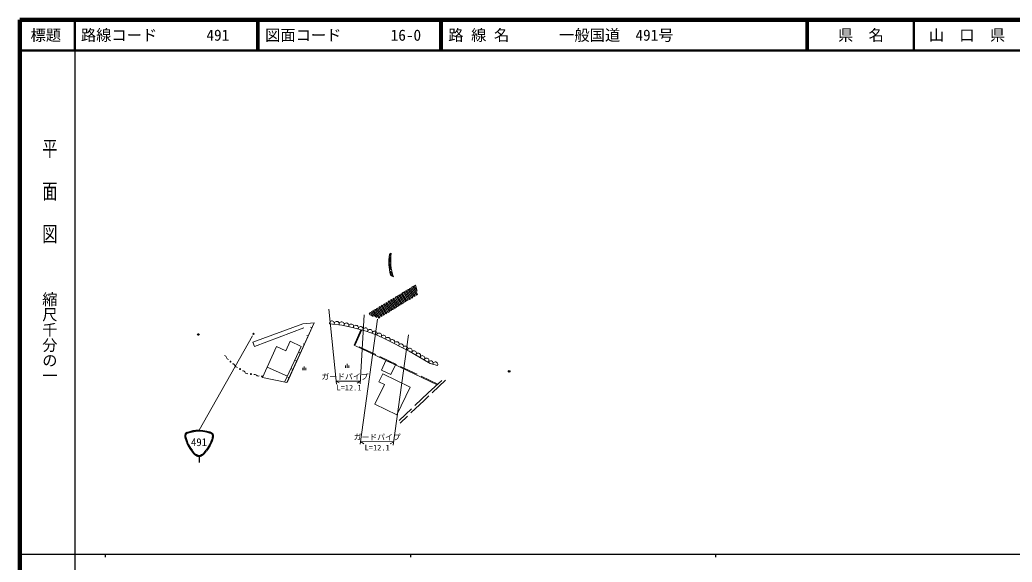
# Model space of a CAD drawing. Units: millimetres on the paper, with parts at other scales. Extents: x 40 to 680, y 20 to 380.
# Drawn here: x 40 to 365.2, y 202.4 to 380 of the extents above; entities that cross this region are included whole.
import ezdxf
from ezdxf.enums import TextEntityAlignment as Align

# ---------------------------------------------------------------- set-up
doc = ezdxf.new("R2010")
doc.units = ezdxf.units.MM
doc.header["$PDMODE"] = 32
doc.header["$PDSIZE"] = 0.5
doc.linetypes.add('DASHED', pattern=[7.5, 6, -1.5])
for name, color, linetype, lineweight in [('M-BGD', 7, 'Continuous', 13), ('M-STR-HTXT', 7, 'Continuous', 13), ('M-STR-STRC', 7, 'Continuous', 25), ('M-TTL', 2, 'Continuous', 140), ('M-TTL-BAND', 7, 'Continuous', 25), ('M-TTL-LINE', 7, 'Continuous', 50)]:
    doc.layers.add(name, color=color, linetype=linetype, lineweight=lineweight)
doc.layers.add('M-OTRS', color=6, linetype='Continuous')
doc.layers.add('M-TTL-TXT', color=7, linetype='Continuous')
doc.styles.add('@ＭＳ ゴシック', font='')
doc.styles.add('ＭＳ ゴシック', font='')
doc.styles.get('@ＭＳ ゴシック').set_extended_font_data('@MS Gothic')
doc.styles.get('ＭＳ ゴシック').set_extended_font_data('MS Gothic')

msp = doc.modelspace()

# ---------------------------------------------------------------- linework, layer by layer
at = {"layer": 'M-BGD'}
for p, q in [((161.722, 303.607), (161.108, 303.273)), ((161.199, 302.758), (161.368, 302.75)), ((161.527, 303.323), (161.254, 303.175)), ((161.368, 302.75), (161.448, 302.661)), ((161.085, 300.897), (161.38, 300.572)), ((161.098, 300.211), (161.419, 299.858)), ((161.152, 302.316), (161.4, 302.043)), ((161.252, 298.548), (161.649, 298.111)), ((161.396, 297.718), (161.841, 297.228)), ((169.164, 292.887), (169.55, 293.121)), ((169.164, 292.887), (170.239, 291.119)), ((169.55, 293.121), (169.72, 292.841)), ((170.239, 291.119), (169.72, 292.841)), ((163.763, 289.602), (164.149, 289.836)), ((163.763, 289.602), (165.328, 287.03)), ((164.149, 289.836), (165.713, 287.265)), ((164.535, 290.071), (164.921, 290.306)), ((164.535, 290.071), (166.099, 287.499)), ((164.921, 290.306), (166.485, 287.734)), ((165.306, 290.54), (165.692, 290.775)), ((165.306, 290.54), (166.871, 287.969)), ((165.692, 290.775), (167.256, 288.203)), ((166.078, 291.01), (166.464, 291.244)), ((166.078, 291.01), (167.642, 288.438)), ((166.464, 291.244), (168.028, 288.673)), ((166.849, 291.479), (167.235, 291.713)), ((166.849, 291.479), (168.414, 288.907)), ((167.235, 291.713), (168.799, 289.142)), ((167.621, 291.948), (168.007, 292.183)), ((167.621, 291.948), (169.185, 289.377)), ((168.007, 292.183), (169.571, 289.611)), ((168.392, 292.417), (168.778, 292.652)), ((168.392, 292.417), (169.957, 289.846)), ((168.778, 292.652), (170.342, 290.08)), ((169.185, 289.377), (169.571, 289.611)), ((169.957, 289.846), (170.342, 290.08)), ((158.363, 286.317), (158.749, 286.551)), ((158.363, 286.317), (159.927, 283.745)), ((158.749, 286.551), (160.313, 283.98)), ((159.135, 286.786), (159.52, 287.021)), ((159.135, 286.786), (160.699, 284.214)), ((159.52, 287.021), (161.085, 284.449)), ((159.906, 287.255), (160.292, 287.49)), ((159.906, 287.255), (161.47, 284.684)), ((160.292, 287.49), (161.856, 284.918)), ((160.677, 287.725), (161.063, 287.959)), ((160.677, 287.725), (162.242, 285.153)), ((161.063, 287.959), (162.628, 285.388)), ((161.449, 288.194), (161.835, 288.429)), ((161.449, 288.194), (163.013, 285.622)), ((161.835, 288.429), (163.399, 285.857)), ((162.22, 288.663), (162.606, 288.898)), ((162.22, 288.663), (163.785, 286.092)), ((162.606, 288.898), (164.17, 286.326)), ((162.992, 289.132), (163.378, 289.367)), ((162.992, 289.132), (164.556, 286.561)), ((163.378, 289.367), (164.942, 286.795)), ((163.785, 286.092), (164.17, 286.326)), ((164.556, 286.561), (164.942, 286.795)), ((165.328, 287.03), (165.713, 287.265)), ((166.099, 287.499), (166.485, 287.734)), ((166.871, 287.969), (167.256, 288.203)), ((167.642, 288.438), (168.028, 288.673)), ((168.414, 288.907), (168.799, 289.142)), ((154.506, 283.97), (154.891, 284.205)), ((154.506, 283.97), (154.891, 284.205)), ((154.506, 283.97), (154.853, 283.399)), ((154.853, 283.399), (155.743, 282.805)), ((154.891, 284.205), (155.743, 282.805)), ((155.277, 284.44), (155.663, 284.674)), ((155.277, 284.44), (156.059, 283.154)), ((155.663, 284.674), (156.949, 282.559)), ((156.049, 284.909), (156.434, 285.144)), ((156.049, 284.909), (157.613, 282.337)), ((156.059, 283.154), (156.949, 282.559)), ((156.434, 285.144), (157.999, 282.572)), ((156.82, 285.378), (157.206, 285.613)), ((156.82, 285.378), (158.384, 282.807)), ((157.206, 285.613), (158.77, 283.041)), ((157.592, 285.847), (157.977, 286.082)), ((157.592, 285.847), (159.156, 283.276)), ((157.977, 286.082), (159.542, 283.51)), ((158.384, 282.807), (158.77, 283.041)), ((159.156, 283.276), (159.542, 283.51)), ((159.927, 283.745), (160.313, 283.98)), ((160.699, 284.214), (161.085, 284.449)), ((161.47, 284.684), (161.856, 284.918)), ((162.242, 285.153), (162.628, 285.388)), ((163.013, 285.622), (163.399, 285.857)), ((132.774, 280.423), (116.369, 274.5)), ((136.491, 280.83), (127.548, 261.201)), ((136.491, 280.83), (132.774, 280.423)), ((141.442, 280.503), (145.478, 280.067)), ((145.478, 280.067), (149.064, 279.283)), ((157.613, 282.337), (157.999, 282.572)), ((116.891, 273.048), (133.036, 279.116)), ((149.064, 279.283), (153.521, 278.035)), ((149.514, 273.451), (151.789, 278.52)), ((149.92, 273.596), (152.092, 278.435)), ((153.521, 278.035), (157.121, 276.743)), ((157.121, 276.743), (159.793, 275.407)), ((116.369, 274.5), (116.891, 273.048)), ((127.113, 271.626), (128.539, 274.741)), ((132.16, 273.081), (128.539, 274.741)), ((159.793, 275.407), (167.633, 271.531)), ((119.522, 262.877), (124.16, 272.992)), ((127.117, 271.635), (124.16, 272.992)), ((126.782, 261.348), (132.16, 273.081)), ((167.633, 271.531), (173.904, 267.799)), ((146.756, 266.833), (146.756, 266.083)), ((147.256, 266.083), (147.256, 267.333)), ((147.756, 266.833), (147.756, 266.083)), ((159.967, 268.481), (158.464, 265.32)), ((163.128, 266.978), (159.967, 268.481)), ((159.967, 268.481), (163.128, 266.978)), ((163.128, 266.978), (161.625, 263.817)), ((173.904, 267.799), (174.5, 267.422)), ((174.5, 267.422), (176.844, 266.783)), ((127.658, 263.259), (121.08, 266.275)), ((132.703, 266.02), (132.703, 265.27)), ((133.203, 265.27), (133.203, 266.52)), ((133.703, 266.02), (133.703, 265.27)), ((161.625, 263.817), (158.464, 265.32)), ((127.542, 261.188), (119.522, 262.877))]:
    msp.add_line(p, q, dxfattribs=at)
at = {"layer": 'M-BGD', "linetype": 'DASHED'}
for p, q in [((179.479, 261.952), (172.482, 255.39)), ((173.788, 257.829), (178.724, 262.301)), ((173.788, 257.829), (164.293, 248.828)), ((172.482, 255.39), (164.584, 247.928))]:
    msp.add_line(p, q, dxfattribs=at)
at = {"layer": 'M-BGD'}
for centre, radius, start, end in [((176.886, 300.756), 15.978, 170.93528, 195.7411), ((177.063, 300.855), 15.978, 171.6529, 173.16143), ((177.5, 301.09), 16.129, 172.03988, 174.40822), ((177.5, 301.09), 15.978, 170.93528, 199.36509), ((177.063, 300.855), 15.978, 174.75358, 179.85001), ((177.063, 300.855), 15.978, 182.31076, 188.30284), ((177.5, 301.09), 16.129, 176.6116, 181.83945), ((177.5, 301.09), 16.129, 184.38193, 190.64378), ((177.063, 300.855), 15.978, 191.32356, 195.91665), ((46.937, 128.145), 203.576, 55.43777, 55.75118), ((46.937, 128.145), 203.727, 55.56453, 55.71531), ((177.5, 301.09), 16.129, 193.85414, 197.75695), ((142.255, 280.597), 0.819, 341.08682, 186.59486), ((143.844, 280.426), 0.819, 341.08682, 186.59486), ((145.44, 280.246), 0.826, 336.03731, 185.97216), ((147.014, 279.917), 0.819, 334.91381, 180.42185), ((148.576, 279.572), 0.82, 334.03602, 180.22349), ((150.132, 279.172), 0.819, 331.59681, 177.10485), ((151.67, 278.741), 0.819, 331.59681, 177.10485), ((153.211, 278.305), 0.821, 329.74398, 176.78492), ((154.733, 277.792), 0.819, 327.50439, 173.01243), ((156.237, 277.252), 0.819, 327.50439, 173.01243), ((157.729, 276.636), 0.82, 320.98919, 167.63098), ((159.162, 275.924), 0.819, 320.68157, 166.18956), ((160.593, 275.213), 0.819, 320.93614, 166.44418), ((162.025, 274.505), 0.819, 320.93614, 166.44418), ((163.457, 273.797), 0.819, 320.93614, 166.44418), ((164.89, 273.089), 0.819, 320.93614, 166.44418), ((166.322, 272.38), 0.819, 320.93614, 166.44418), ((106.923, 269.27), 0.797, 9.71751, 81.18477), ((167.757, 271.661), 0.824, 316.95837, 165.7246), ((169.138, 270.845), 0.819, 316.49725, 162.00529), ((170.511, 270.028), 0.819, 316.49725, 162.00529), ((171.885, 269.211), 0.819, 316.49725, 162.00529), ((108.493, 269.539), 0.797, 189.71751, 261.18477), ((109.034, 268.099), 0.15, 0, 180), ((109.034, 268.099), 0.15, 180, 0), ((109.392, 266.237), 1.218, 25.1415, 73.40721), ((111.332, 267.106), 0.908, 202.76146, 269.55843), ((173.258, 268.394), 0.819, 316.49725, 162.00529), ((174.631, 267.577), 0.819, 123.5581, 162.00529), ((174.625, 267.557), 0.819, 70.38501, 121.92615), ((174.579, 267.588), 0.819, 332.00895, 66.61064), ((176.121, 267.168), 0.819, 332.00895, 177.51699), ((112.156, 265.641), 0.15, 0, 180), ((112.156, 265.641), 0.15, 180, 0), ((112.979, 264.176), 0.908, 22.76146, 89.55843), ((114.411, 264.765), 0.64, 201.79953, 302.70909), ((115.734, 264.015), 0.15, 0, 180), ((115.734, 264.015), 0.15, 180, 0), ((116.971, 263.084), 0.797, 42.02677, 113.49403), ((118.155, 264.151), 0.797, 222.02677, 293.49403), ((119.382, 263.223), 0.15, 0, 180), ((119.382, 263.223), 0.15, 180, 0)]:
    msp.add_arc(centre, radius, start, end, dxfattribs=at)
at = {"layer": 'M-OTRS'}
for p in [(98.508, 276.948), (200.353, 264.875)]:
    msp.add_point(p, dxfattribs=at)
at = {"layer": 'M-STR-HTXT'}
for p, q in [((141.208, 285.218), (143.764, 260.667)), ((152.794, 283.388), (151.56, 260.856)), ((127.542, 261.188), (136.491, 280.83)), ((157.15, 281.987), (151.531, 240.995)), ((116.199, 276.569), (98.719, 245.645)), ((134.504, 276.469), (134.049, 276.676)), ((135.748, 279.199), (135.293, 279.406)), ((167.342, 276.819), (162.361, 240.705)), ((133.26, 273.739), (132.805, 273.946)), ((176.742, 260.504), (149.514, 273.451)), ((132.016, 271.009), (131.561, 271.216)), ((130.773, 268.279), (130.318, 268.486)), ((129.529, 265.549), (129.074, 265.756)), ((158.935, 264.05), (157.689, 261.432)), ((158.935, 264.05), (167.935, 259.69)), ((128.285, 262.819), (127.83, 263.026)), ((143.64, 261.695), (151.585, 261.673)), ((143.64, 261.695), (144.606, 261.088)), ((151.585, 261.673), (150.587, 261.03)), ((159.448, 260.573), (156.337, 254.197)), ((157.689, 261.432), (159.448, 260.573)), ((167.935, 259.69), (163.575, 250.691)), ((163.575, 250.691), (156.337, 254.197)), ((151.648, 241.888), (162.526, 241.857)), ((151.648, 241.888), (152.779, 241.111)), ((162.526, 241.857), (161.403, 241.169))]:
    msp.add_line(p, q, dxfattribs=at)
at = {"layer": 'M-STR-HTXT', "linetype": 'DASHED'}
msp.add_line((176.987, 260.726), (149.92, 273.596), dxfattribs=at)
at = {"layer": 'M-STR-STRC'}
msp.add_line((98.719, 237.04), (98.719, 235.04), dxfattribs=at)
at = {"layer": 'M-STR-STRC', "lineweight": 13}
msp.add_circle((116.548, 277.179), 0.2, dxfattribs=at)
at = {"layer": 'M-STR-STRC'}
for points, knots in [([(94.719, 244.897), (94.483, 244.75), (94.37, 244.628), (94.219, 244.397), (93.898, 243.907), (94.085, 243.472), (94.219, 242.897)], [0, 0, 0, 0, 1, 1, 1, 2, 2, 2, 2]), ([(94.813, 244.662), (94.758, 244.614), (94.579, 244.456), (94.469, 244.293), (94.181, 243.867), (94.401, 243.155), (94.456, 242.976)], [0, 0, 0, 0, 1, 1, 1, 2, 2, 2, 2]), ([(94.719, 244.897), (96.419, 245.426), (97.13, 245.652), (98.719, 245.645), (100.309, 245.639), (102.481, 244.97), (102.719, 244.897)], [0, 0, 0, 0, 1, 1, 1, 2, 2, 2, 2]), ([(94.817, 244.658), (95.554, 244.888), (97.168, 245.391), (98.719, 245.391), (100.269, 245.391), (102.383, 244.739), (102.621, 244.665)], [0, 0, 0, 0, 1, 1, 1, 2, 2, 2, 2]), ([(102.623, 244.665), (102.678, 244.616), (102.858, 244.458), (102.969, 244.293), (103.257, 243.866), (103.037, 243.153), (102.981, 242.974)], [0, 0, 0, 0, 1, 1, 1, 2, 2, 2, 2]), ([(102.719, 244.897), (102.956, 244.75), (103.068, 244.628), (103.219, 244.397), (103.54, 243.907), (103.354, 243.472), (103.219, 242.897)], [0, 0, 0, 0, 1, 1, 1, 2, 2, 2, 2]), ([(94.219, 242.897), (94.399, 242.198), (94.487, 241.969), (94.719, 241.397), (95.148, 240.342), (95.457, 239.988), (96.219, 238.897)], [0, 0, 0, 0, 1, 1, 1, 2, 2, 2, 2]), ([(94.456, 242.976), (94.633, 242.289), (94.719, 242.064), (94.948, 241.502), (95.372, 240.457), (95.678, 240.106), (96.434, 239.025)], [0, 0, 0, 0, 1, 1, 1, 2, 2, 2, 2]), ([(102.982, 242.976), (102.805, 242.289), (102.719, 242.064), (102.491, 241.502), (102.066, 240.457), (101.76, 240.106), (101.005, 239.025)], [0, 0, 0, 0, 1, 1, 1, 2, 2, 2, 2]), ([(103.219, 242.897), (103.039, 242.198), (102.952, 241.969), (102.719, 241.397), (102.29, 240.342), (101.982, 239.988), (101.219, 238.897)], [0, 0, 0, 0, 1, 1, 1, 2, 2, 2, 2]), ([(96.219, 238.897), (96.769, 238.17), (96.978, 237.768), (97.719, 237.397), (98.09, 237.211), (98.305, 237.04), (98.719, 237.04), (99.134, 237.04), (99.348, 237.211), (99.719, 237.397), (100.46, 237.768), (100.67, 238.17), (101.219, 238.897)], [0, 0, 0, 0, 1, 1, 1, 2, 2, 2, 3, 3, 3, 4, 4, 4, 4]), ([(96.396, 239.074), (96.931, 238.366), (97.131, 237.966), (97.856, 237.613), (98.178, 237.457), (98.361, 237.306), (98.719, 237.306), (99.077, 237.306), (99.26, 237.457), (99.582, 237.613), (100.307, 237.966), (100.507, 238.366), (101.042, 239.074)], [0, 0, 0, 0, 1, 1, 1, 2, 2, 2, 3, 3, 3, 4, 4, 4, 4])]:
    msp.add_open_spline(points, degree=3, knots=knots, dxfattribs=at)
at = {"layer": 'M-TTL'}
for p, q in [((40, 380), (40, 20)), ((680, 380), (40, 380))]:
    msp.add_line(p, q, dxfattribs=at)
at = {"layer": 'M-TTL-BAND'}
for p, q in [((58, 370), (58, 20)), ((40, 205), (579, 205)), ((68, 205), (68, 204)), ((168, 205), (168, 204)), ((268, 205), (268, 204))]:
    msp.add_line(p, q, dxfattribs=at)
at = {"layer": 'M-TTL-LINE'}
for p, q in [((58, 380), (58, 370)), ((117.75, 380), (117.75, 370)), ((118.25, 380), (118.25, 370)), ((177.75, 380), (177.75, 370)), ((178.25, 380), (178.25, 370)), ((297.75, 380), (297.75, 370)), ((298.25, 380), (298.25, 370)), ((333, 380), (333, 370)), ((40, 370), (680, 370))]:
    msp.add_line(p, q, dxfattribs=at)

# ---------------------------------------------------------------- texts
at = {"layer": 'M-STR-HTXT', "style": 'ＭＳ ゴシック'}
for s, p in [('ガードパイプ', (146.537, 261.698)), ('L=12.1', (147.858, 258.098)), ('ガードパイプ', (157.091, 241.873)), ('L=12.1', (157.106, 238.44))]:
    msp.add_text(s, height=1.833, rotation=359.838, dxfattribs=at).set_placement(p, align=Align.BOTTOM_CENTER)
at = {"layer": 'M-STR-STRC', "style": 'ＭＳ ゴシック'}
msp.add_text('491', height=2.566, dxfattribs=at).set_placement((98.719, 239.647), align=Align.BOTTOM_CENTER)
at = {"layer": 'M-TTL-BAND', "style": '@ＭＳ ゴシック', "width": 1.4}
msp.add_text('平  面  図', height=3.666, rotation=270, dxfattribs=at).set_placement((49.777, 306.475), align=Align.MIDDLE_RIGHT)
at = {"layer": 'M-TTL-BAND', "style": '@ＭＳ ゴシック'}
msp.add_text('縮尺千分の一', height=3.666, rotation=270, dxfattribs=at).set_placement((49.777, 261.03), align=Align.MIDDLE_RIGHT)
at = {"layer": 'M-TTL-TXT', "style": 'ＭＳ ゴシック'}
for s, p in [('標題', (48.5, 375)), ('県\u3000名', (315.625, 375)), ('山\u3000口\u3000県', (350.375, 375))]:
    msp.add_text(s, height=3.666, dxfattribs=at).set_placement(p, align=Align.MIDDLE_CENTER)
for s, p in [('路線コード', (60, 375)), ('路 線 名', (180.38, 375)), ('一般国道\u3000491号', (216.734, 375)), ('491', (101.142, 375)), ('図面コード', (120.38, 375)), ('16-0', (161.521, 375))]:
    msp.add_text(s, height=3.666, dxfattribs=at).set_placement(p, align=Align.MIDDLE_LEFT)

doc.saveas('drawing.dxf')
